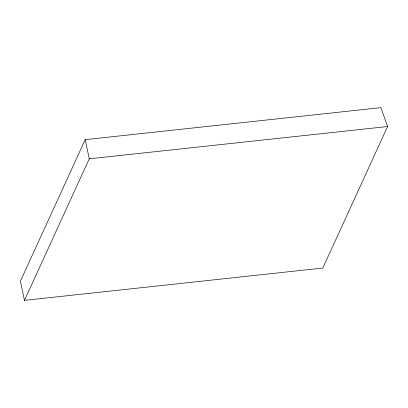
<?xml version="1.0" encoding="UTF-8"?>
<svg xmlns="http://www.w3.org/2000/svg" width="408" height="408" viewBox="0 0 408 408"><rect width="100%" height="100%" fill="white"/><g stroke="black" fill="none" stroke-linecap="round" stroke-linejoin="round"><path stroke-width="0.61" d="M85.206 139.648L20.4 281.194L24.455 300.359L322.794 268.061L387.6 126.521L380.873 107.641L85.206 139.648L89.255 158.819L24.455 300.359M89.255 158.819L387.6 126.521"/></g></svg>
